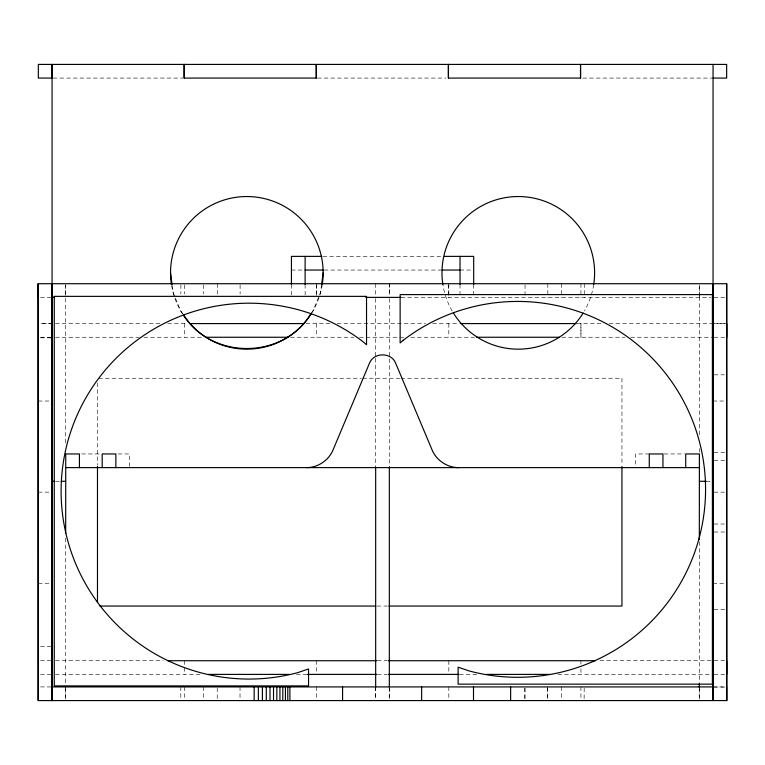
<?xml version="1.0" encoding="UTF-8"?>
<svg xmlns="http://www.w3.org/2000/svg" width="765" height="765" viewBox="0 0 765 765"><rect width="100%" height="100%" fill="white"/><g stroke="black" fill="none" stroke-linecap="round" stroke-linejoin="round"><path stroke-width="0.57" stroke-dasharray="3.83 2.87" d="M65.675 293.97L65.675 284.857M389.328 283.719L389.328 295.108L389.404 283.719M699.325 297.384L699.392 284.857M321.625 284.465L320.554 292.603L312.933 311.001L311.508 312.866M53.196 78.078L182.94 78.078M317.446 78.078L445.995 78.078M582.882 78.078L711.794 78.078M322.993 256.38L442.151 256.38M291.446 270.045L303.982 270.045M324.188 270.045L440.956 270.045M460.023 270.045L473.688 270.045M40.526 297.384L52.01 297.384M401.032 297.384L710.771 297.384M714.204 297.384L726.731 297.384M51.915 323.585L40.526 323.585L50.863 323.585M55.501 323.585L160.669 323.585M167.745 323.585L186.947 323.585M305.981 323.585L331.216 323.585M337.183 323.585L425.483 323.585M432.636 323.585L459.526 323.585M577.02 323.585L602.361 323.585M609.236 323.585L713.057 323.585M724.426 323.585L714.175 323.585L726.731 323.576M40.526 337.26L52.01 337.26M55.501 337.26L139.154 337.25M143.887 337.26L202.429 337.25M290.509 337.25L353.889 337.25M359.54 337.25L404.771 337.25M410.728 337.25L474.405 337.25M561.893 337.25L624.976 337.25M630.714 337.25L713.057 337.25M714.175 337.25L726.731 337.25M40.526 337.814L50.777 337.814M714.204 374.84L724.455 374.831M98.675 378.254L361.501 378.254M362.696 378.254L399.732 378.254M400.927 378.254L621.945 378.254L621.945 465.321M38.336 401.032L50.863 401.032M713.057 401.032L724.455 401.032M714.204 452.287L726.731 452.287M81.692 453.951L99.919 453.951M118.135 453.951L129.534 453.951L129.534 467.616M649.275 453.951L635.61 453.951L635.61 466.478M664.087 453.951L684.589 453.951M714.194 460.262L726.731 460.262M55.491 481.281L60.053 481.281M706.229 481.281L710.781 481.281M38.336 492.153L50.863 492.153M714.214 492.153L724.455 492.153M714.194 524.044L724.455 524.044M714.204 532.019L726.731 532.019M38.336 583.274L50.863 583.274M713.057 583.274L724.455 583.274M377.03 606.052L387.788 606.052M714.204 609.466L726.74 609.466M40.526 646.482L51.915 646.482M40.526 660.731L51.915 660.721M55.501 660.731L163.06 660.721M377.394 660.721L387.3 660.731M599.98 660.721L713.057 660.721M714.185 660.721L726.721 660.74M40.526 674.386L51.915 674.386M55.501 674.395L202.352 674.395M296.457 674.386L307.358 674.395M377.394 674.386L387.3 674.395M459.526 674.386L477.379 674.386M557.924 674.395L713.057 674.386M714.175 674.386L726.702 674.386M40.526 686.922L52.01 686.922M712.894 686.922L726.731 686.922M714.223 687.094L726.75 687.094M182.902 313.793L180.76 311.001L173.129 292.603L172.058 284.465M699.325 284.915L699.325 295.663M699.325 296.858L699.325 436.605M699.325 448.558L699.325 452.134M699.325 541.725L699.325 682.667M699.325 688.643L699.325 699.392M699.229 686.922L699.229 699.449M584.259 283.719L584.259 297.384M584.173 688.06L584.125 699.449M580.941 283.719L580.941 297.384M580.941 660.721L580.941 664.135M580.941 668.696L580.941 674.386M580.941 686.922L580.941 699.449M561.481 283.719L561.481 297.384M561.395 686.922L561.338 699.449M547.817 283.719L547.817 297.384M547.73 688.06L547.73 699.449L547.673 686.922M525.039 284.857L525.039 297.384M524.943 688.06L524.943 700.587M524.895 688.06L524.895 699.449M473.688 284.494L473.688 297.384M460.023 284.494L460.023 297.384M448.816 283.719L448.816 297.384M448.816 323.585L448.816 337.25M448.816 660.721L448.816 673.248M448.816 686.922L448.816 699.449M448.376 284.857L448.376 297.384M389.328 298.579L389.328 467.061M389.328 686.922L389.328 699.449M389.232 688.06L389.232 699.449M375.739 283.719L375.663 297.384M375.663 298.579L375.663 357.131M375.663 358.326L375.663 467.061M375.663 686.922L375.663 699.449M375.567 686.922L375.567 699.449M316.691 283.719L316.691 293.97M316.691 323.585L316.691 337.25M316.691 660.721L316.691 674.386M316.691 686.922L316.691 699.449M316.328 284.857L316.328 296.246M305.12 284.494L305.12 295.041M291.446 284.494L291.446 296.246M240.105 284.857L240.105 293.97M240.019 686.922L240.019 699.449M217.327 283.719L217.327 293.97M217.231 688.06L217.231 699.449M203.653 284.857L203.653 293.97M203.567 686.922L203.567 699.449M184.566 284.857L184.566 293.97M184.566 323.585L184.566 337.25M184.566 660.721L184.566 666.42M184.566 667.558L184.566 674.386M184.566 686.922L184.566 699.449M180.875 284.857L180.875 293.97M180.789 686.922L180.789 699.449M97.48 383.026L97.48 465.321M65.675 284.915L65.675 443.776M65.675 538.139L65.675 687.448M65.675 688.643L65.675 700.587M65.58 686.922L65.58 699.449M593.697 284.561A76.309 76.309 0 0 1 584.384 311.001M452.201 311.001A76.309 76.309 0 0 1 442.887 284.561M322.256 284.561A76.309 76.309 0 0 1 311.738 313.009M182.577 313.994A76.309 76.309 0 0 1 171.436 284.561M580.941 323.585L580.941 337.25L580.941 323.585"/><path stroke-width="1.15" d="M38.336 283.719L38.336 700.587L38.25 283.719L726.731 283.719L726.75 700.577L38.25 700.587L38.25 283.719L38.336 297.384M52.01 700.587L52.077 283.719M713.057 283.719L712.894 700.587L713.066 686.922M726.731 700.587L726.654 283.719M726.712 674.395L726.721 660.721M321.625 284.465L323.155 272.847M310.791 313.793C283.796 359.56 211.178 360.239 183.61 314.721M306.373 467.616C317.781 467.721 328.759 460.425 333.071 449.868L369.371 363.461C373.578 352.024 391.565 352.024 395.763 363.461L432.062 449.868C436.385 460.425 447.362 467.721 458.771 467.616M51.915 283.719L52.01 297.384L54.458 297.384M52.01 297.384L52.077 481.281L54.353 481.281M316.251 78.078L316.251 64.413L316.328 78.078L184.126 78.078L184.126 64.413M712.99 78.078L726.654 78.078L726.654 64.413L38.336 64.413L38.336 78.078L52.01 78.078L52.01 64.413M321.797 256.38L291.446 256.38L291.446 284.494M444.532 256.38L473.688 256.38L473.688 284.494M305.12 270.045L322.993 270.045M442.151 270.045L460.023 270.045M365.871 297.384L400.793 297.384M190.418 323.585L303.772 323.585M460.721 323.585L576.179 323.585M205.928 337.26L288.262 337.25M476.786 337.25L559.119 337.25M65.742 467.616L699.392 467.616M61.19 481.281L65.742 481.281M699.392 481.281L706.229 481.281M99.871 606.052L375.835 606.052M388.983 606.052L621.945 606.052L621.945 466.507M167.745 660.731L376.562 660.731M388.496 660.731L595.218 660.721M208.319 674.395L289.457 674.395M307.358 674.395L376.562 674.395M388.496 674.395L458.895 674.395M486.339 674.395L549.576 674.395M51.905 686.922L712.894 686.922M170.538 272.847L172.058 284.465M726.712 323.576L726.731 337.25M726.559 686.922L726.559 700.587M713.057 64.413L713.066 687.448M699.325 539.335L699.392 453.951L685.727 453.951L685.727 467.616M699.325 683.862L699.325 687.448M662.949 467.616L662.949 453.951L649.275 453.951L649.275 467.616M580.568 64.413L580.568 78.078L448.376 78.078L448.376 64.413M580.501 64.413L580.501 78.078M510.638 686.922L510.638 700.587M473.497 686.922L473.497 700.587M460.023 256.38L460.023 284.494M448.443 64.413L448.443 78.078M421.649 686.922L421.649 700.587M389.328 467.061L389.328 686.922M375.663 467.061L375.663 686.922M342.586 686.922L342.586 700.587M305.12 256.38L305.12 284.494M289.897 686.922L289.897 700.587M287.793 686.922L287.793 700.587M285.422 686.922L285.422 700.587M282.801 686.922L282.801 700.587M279.933 686.922L279.933 700.587M276.844 686.922L276.844 700.587M273.526 686.922L273.526 700.587M270.007 686.922L270.007 700.587M266.297 686.922L266.297 700.587M262.405 686.922L262.405 700.587M258.36 686.922L258.36 700.587M254.162 686.922L254.162 700.587M184.202 64.413L184.202 78.078M115.859 467.616L115.859 453.951L102.194 453.951L102.194 467.616M97.48 466.507L97.48 602.476M79.417 467.616L79.417 453.951L65.742 453.951L65.675 533.358M52.077 64.413L52.077 284.197M52.01 401.032L51.905 700.587M442.887 284.561A76.309 76.309 0 0 1 518.297 196.538A76.309 76.309 0 0 1 593.697 284.561M583.188 313.009A76.309 76.309 0 0 1 453.406 313.009M311.116 313.994A76.309 76.309 0 0 1 183.877 315.955M171.436 284.561A76.309 76.309 0 0 1 246.846 196.538A76.309 76.309 0 0 1 322.256 284.561M54.267 296.361L54.267 685.899L308.553 685.899L308.553 668.964L297.671 672.655A187.932 187.932 0 0 1 64.709 454.467A187.932 187.932 0 0 1 363.442 342.031L366.531 344.747L366.531 296.361L54.267 296.361M403.222 340.272L400.133 342.988L400.133 294.601L712.397 294.601L712.397 684.14L458.111 684.14L458.111 667.204L468.993 670.895A187.932 187.932 0 0 0 701.954 452.708A187.932 187.932 0 0 0 403.222 340.272"/></g></svg>
